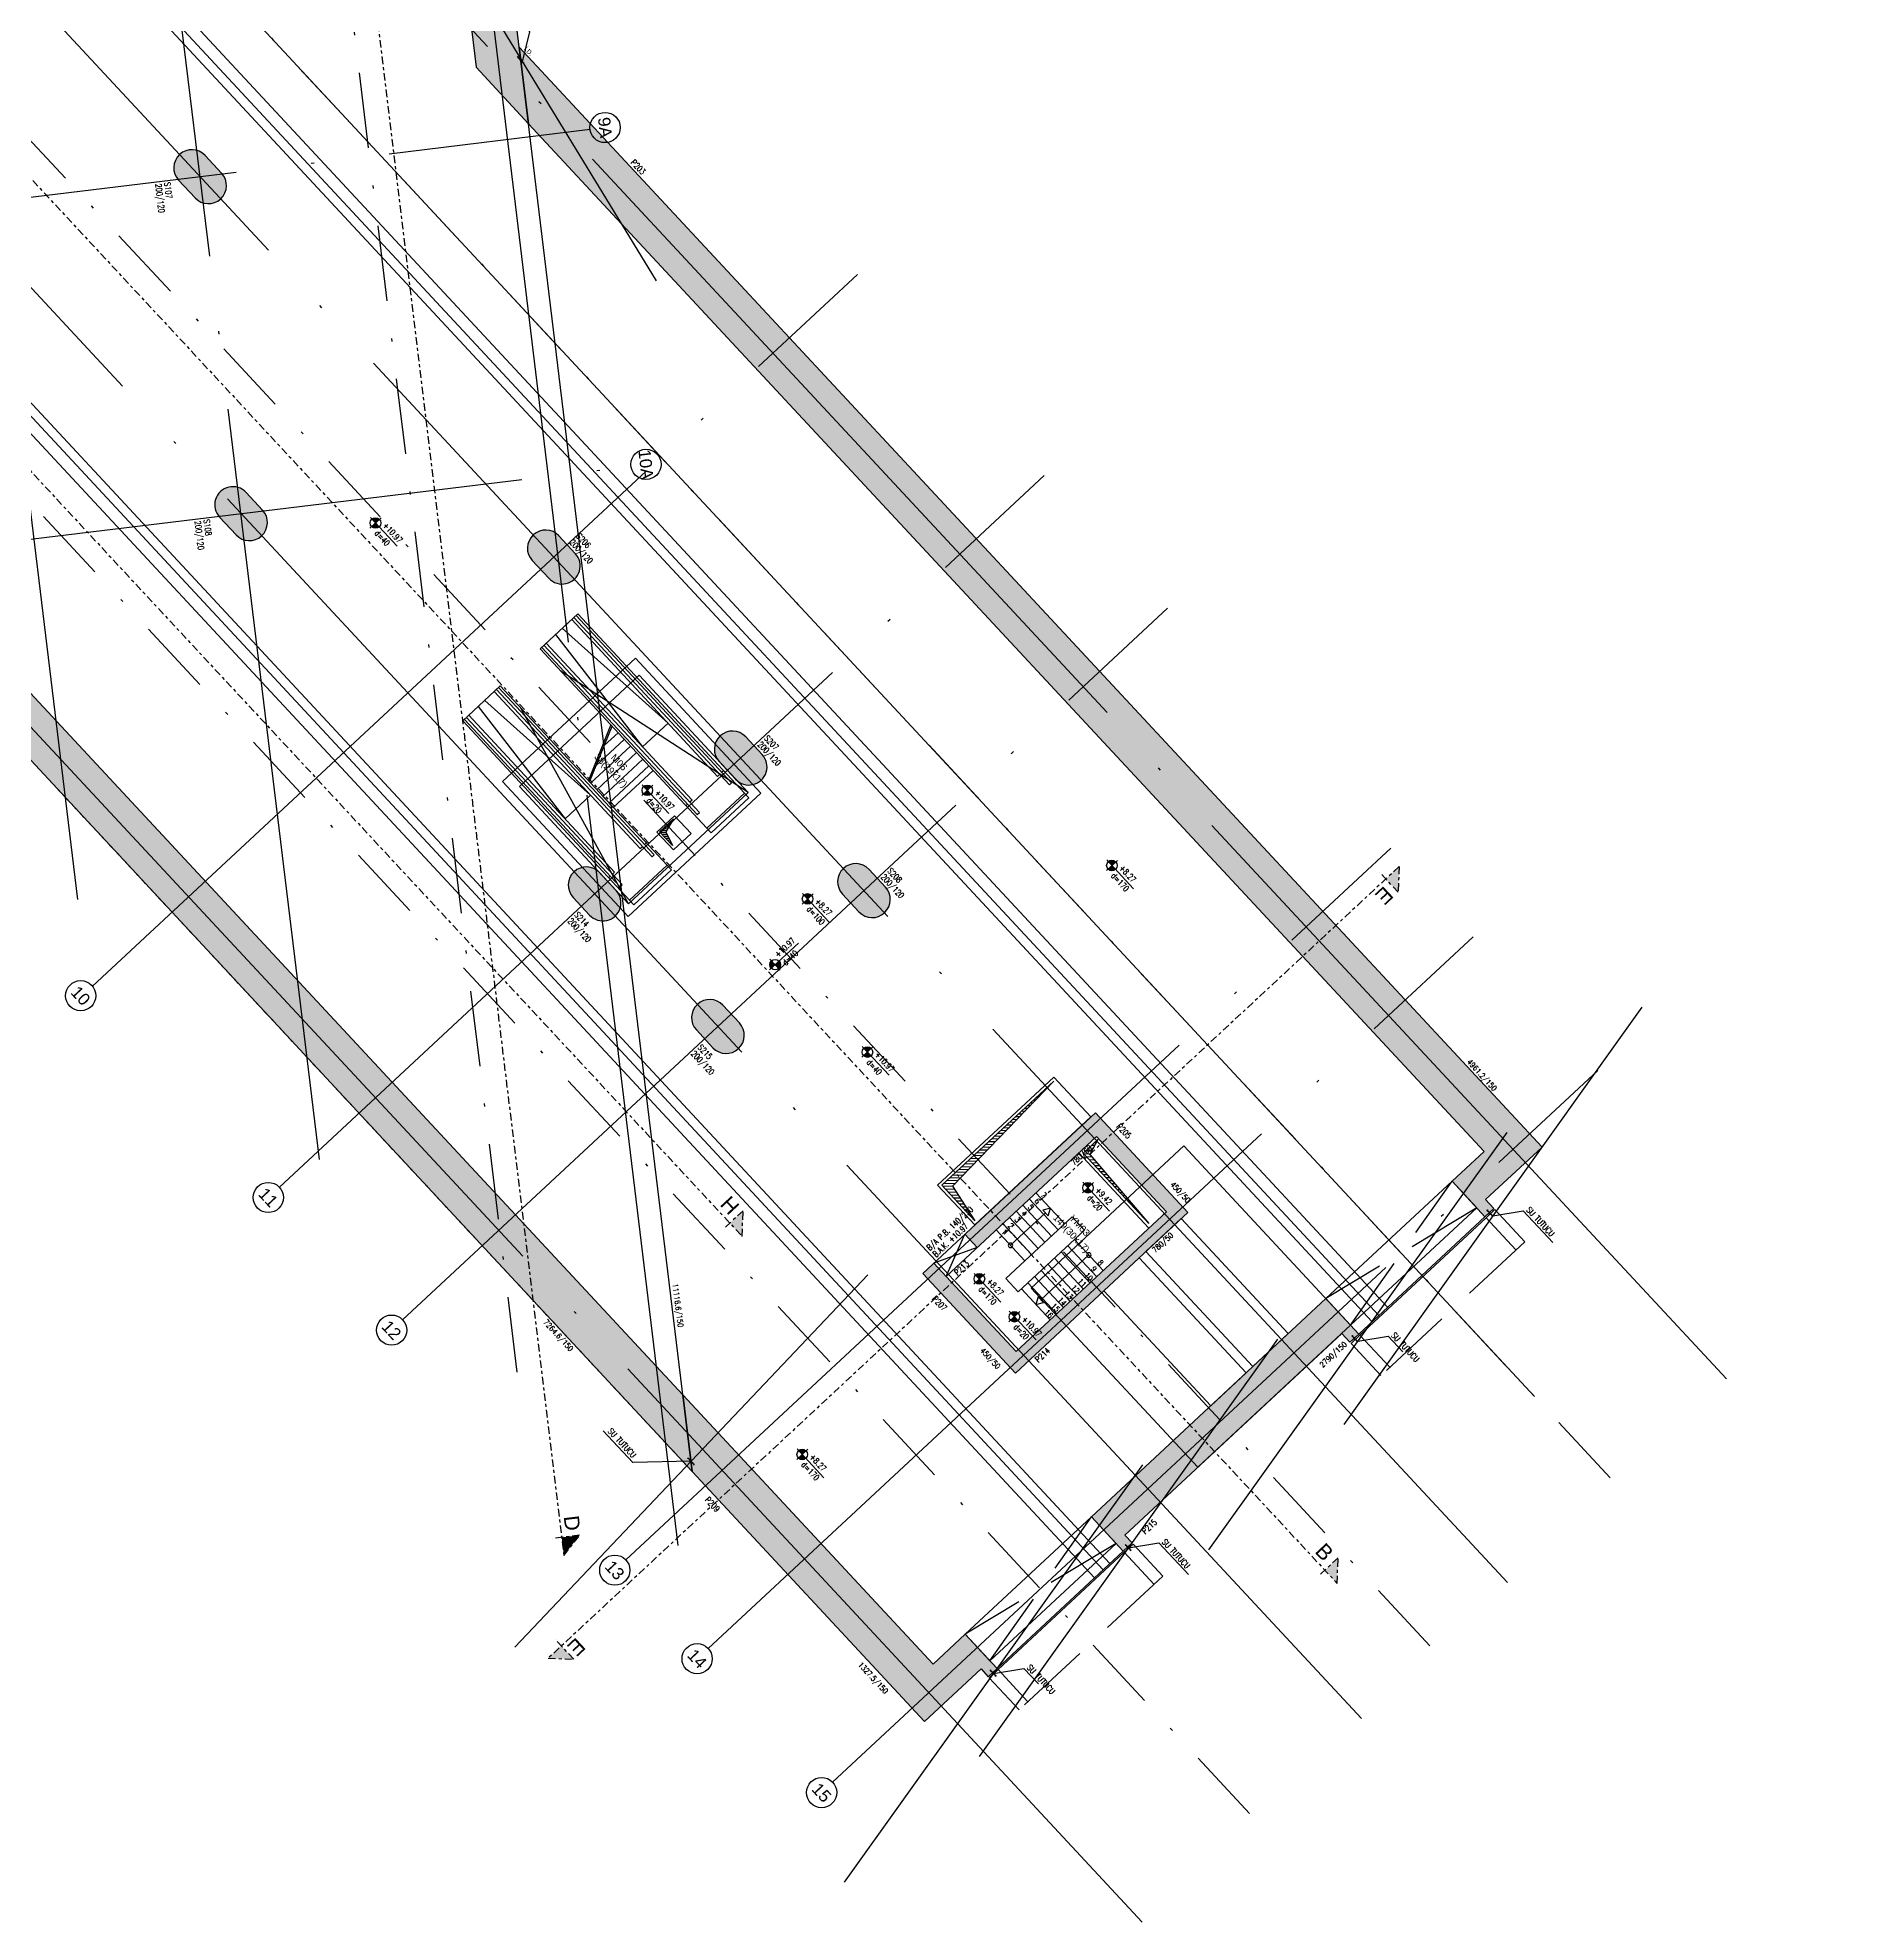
# Model space of a CAD drawing. Header units: millimetres. Extents: x 400392 to 401301, y 4543945 to 4544121.
# Drawn here: x 400468.9 to 400529.2, y 4543974.6 to 4544037 of the extents above; entities that cross this region are included whole.
import ezdxf
from ezdxf.enums import TextEntityAlignment as Align

# ---------------------------------------------------------------- set-up
doc = ezdxf.new("R2010")
doc.units = ezdxf.units.MM
for name, pattern in [('ACAD_ISO05W100', [33, 24, -3, 0, -3, 0, -3]), ('AKS', [3, 2.5, -0.25, 0, -0.25]), ('CENTER', [2, 1.25, -0.25, 0.25, -0.25]), ('CIZGI', [0.4, 0.25, -0.15]), ('CONTINU', [0]), ('DASHDOT2', [0.5, 0.25, -0.125, 0, -0.125]), ('HIDDEN', [0.375, 0.25, -0.125]), ('UUC-ST-KAL-I05-101-U-000$0$ACAD_ISO05W100', [33, 24, -3, 0, -3, 0, -3])]:
    doc.linetypes.add(name, pattern=pattern)
doc.layers.add('A-DETL', color=90, linetype='Continuous', lineweight=15)
for name, color, linetype in [('aks prota', 2, 'AKS'), ('bosluk prota', 2, 'Continuous'), ('bosluk tarama prota', 8, 'Continuous'), ('boşluk prota', 2, 'Continuous'), ('boşluk taraması prota', 252, 'Continuous'), ('caks prota', 4, 'Continuous'), ('iderzi_PROTA', 3, 'Continuous'), ('kesit tarama prota', 252, 'Continuous'), ('kiriş prota', 6, 'Continuous'), ('kolon prota', 1, 'Continuous'), ('kolon tarama prota', 252, 'Continuous'), ('lkolon prota', 4, 'Continuous'), ('lperde prota', 4, 'Continuous'), ('merdiven prota', 2, 'Continuous'), ('metraj prota', 2, 'Continuous'), ('not yazısı prota', 6, 'Continuous'), ('not çizgisi prota', 4, 'Continuous'), ('perde prota', 1, 'Continuous'), ('PRT-AL-TUNEL_EKSENI', 14, 'DASHDOT2'), ('PRT-MI-ad_dim', 8, 'Continuous'), ('prt-s-taxis', 7, 'Continuous'), ('skesit prota', 7, 'Continuous'), ('st-s_level (kot)', 6, 'Continuous'), ('st-s_levelmark (kot işareti)', 4, 'Continuous'), ('st_s_not çizgisi', 4, 'CIZGI'), ('st_s_su tutucu', 2, 'Continuous'), ('st_s_ölçü', 4, 'Continuous'), ('taks prota', 7, 'Continuous'), ('temel prota', 6, 'Continuous'), ('tkesit prota', 7, 'Continuous'), ('tkolon prota', 6, 'Continuous'), ('tnot prota', 4, 'Continuous'), ('tperde prota', 6, 'Continuous'), ('UUC-ST-KAL-I05-101-U-000$0$st_s_su tutucu', 2, 'Continuous')]:
    doc.layers.add(name, color=color, linetype=linetype)
doc.styles.add('Arial', font='Arial.ttf')
doc.styles.add('OLCU', font='romanstw.shx')
doc.styles.add('PRT-MI-a_Arial', font='Arial.ttf', dxfattribs={"height": 30})
doc.styles.add('TAKS', font='Arial Unicode.ttf')
doc.styles.add('text25_PROTA', font='Arial.ttf', dxfattribs={"height": 25})
doc.styles.add('tkolon', font='romanstw.shx')
doc.styles.add('TNOT', font='romanstw.shx', dxfattribs={"width": 0.8, "height": 250})
doc.styles.add('TSIMPLEX', font='romanstw.shx')
doc.dimstyles.new('1-50', dxfattribs={"dimtxt": 10, "dimasz": 4, "dimexe": 4, "dimexo": 8, "dimgap": 4, "dimtad": 1, "dimdec": 1, "dimrnd": 0.05, "dimzin": 9, "dimdsep": 46, "dimtxsty": 'OLCU', "dimblk1": 'OBLIQUE', "dimblk2": 'OBLIQUE', "dimsah": 1, "dimcen": 2, "dimdle": 4, "dimclrd": 4, "dimclre": 4, "dimclrt": 3, "dimadec": 1, "dimazin": 0, "dimtfac": 1, "dimtdec": 1, "dimtix": 1, "dimtmove": 2, "dimatfit": 3, "dimldrblk": 'OBLIQUE', "dimfxl": 1, "dimtvp": 1, "dimtolj": 1, "dimtzin": 1, "dimarcsym": 0})

# ---------------------------------------------------------------- blocks, each defined once
blk = doc.blocks.new('A$C5FA63770')
at = {"color": 253}
blk.add_lwpolyline([(-574.4, 268.9), (-574.4, 98.9)], dxfattribs=at)
at = {"layer": 'st_s_ölçü', "color": 252, "ltscale": 0.1}
blk.add_line((236, 98.9), (236, 268.9), dxfattribs=at)
for points in [[(-574.4, 98.9), (257, 98.9), (257, 268.9), (-574.4, 268.9)], [(-574.4, 261.4), (181.3, 261.4), (181.3, 251.7), (-574.4, 251.7)], [(-574.4, 241.4), (134.3, 241.4), (134.3, 251.7)], [(134.3, 268.9), (134.3, 261.4)], [(-574.4, 168.9), (-105.9, 126.4), (-105.9, 241.4), (-574.4, 198.9)], [(-574.4, 126.4), (134.3, 126.4), (134.3, 116.2)], [(-574.4, 106.4), (181.3, 106.4), (181.3, 116.2), (-574.4, 116.2)], [(134.3, 98.9), (134.3, 106.4)]]:
    blk.add_lwpolyline(points, dxfattribs=at)
blk = doc.blocks.new('_Oblique')
at = {"layer": 'st_s_ölçü', "lineweight": -2}
blk.add_line((-0.5, -0.5), (0.5, 0.5), dxfattribs=at)
blk = doc.blocks.new('Stair_Anotation')
at = {"color": 0, "style": 'PRT-MI-a_Arial'}
blk.add_attdef('M.ADI', text='', height=0.2, dxfattribs=at).set_placement((0, 0), align=Align.BOTTOM_CENTER)
blk.add_attdef('BAS.SAYI-(EN-RIHT)', text='', height=0.2, dxfattribs=at).set_placement((0, -0.08), align=Align.TOP_CENTER)
blk = doc.blocks.new('PLAN_KOT')
at = {"layer": 'st-s_levelmark (kot işareti)'}
h = blk.add_hatch(color=256, dxfattribs=at)
h.paths.add_polyline_path([(0, 17.5, 0.414214), (-17.5, 0), (0, 0)])
h.paths.add_polyline_path([(17.5, 0), (0, 0), (0, -17.5, 0.414214)])
for p, q in [((105, 0), (-25, 0)), ((0, 25), (0, -25))]:
    blk.add_line(p, q, dxfattribs=at)
blk.add_circle((0, 0), 17.5, dxfattribs=at)
at = {"layer": 'st-s_level (kot)', "color": 6, "style": 'OLCU', "width": 0.8}
for tag, p in [('KOT', (22.7, 9.8)), ('DÖŞEME_KALINLIĞI', (22.7, -27.6))]:
    blk.add_attdef(tag, p, '', height=20, dxfattribs=at)
blk = doc.blocks.new('*U85')
at = {"layer": 'metraj prota', "color": 4}
blk.add_lwpolyline([(-180, 0), (-157.5, 13), (-157.5, -13)], close=True, dxfattribs=at)
blk.add_lwpolyline([(0, 0), (-157.5, 0)], dxfattribs=at)
blk.add_circle((0, 0), 7.5, dxfattribs=at)
blk = doc.blocks.new('*U86')
at = {"layer": 'metraj prota', "color": 4}
blk.add_lwpolyline([(-240, 0), (-217.5, 13), (-217.5, -13)], close=True, dxfattribs=at)
blk.add_lwpolyline([(0, 0), (-217.5, 0)], dxfattribs=at)
blk.add_circle((0, 0), 7.5, dxfattribs=at)
blk = doc.blocks.new('D')
at = {"layer": 'st_s_su tutucu', "linetype": 'CONTINU', "ltscale": 0.2}
for p, q in [((-39988, 52508), (-39993, 52508)), ((-39993, 52508), (-39993, 52507)), ((-39993, 52507), (-39991, 52506)), ((-39991, 52499), (-39992, 52499)), ((-39992, 52499), (-39992, 52498)), ((-39992, 52498), (-39991, 52498)), ((-39991, 52506), (-39991, 52499)), ((-39991, 52498), (-39991, 52489)), ((-39990, 52506), (-39988, 52507)), ((-39990, 52499), (-39990, 52506)), ((-39989, 52499), (-39990, 52499)), ((-39990, 52489), (-39990, 52498)), ((-39990, 52498), (-39989, 52498)), ((-39989, 52498), (-39989, 52499)), ((-39988, 52507), (-39988, 52508)), ((-39993, 52449), (-39991, 52450)), ((-39993, 52448), (-39993, 52449)), ((-39988, 52448), (-39993, 52448)), ((-39991, 52489), (-39992, 52489)), ((-39992, 52489), (-39992, 52488)), ((-39992, 52488), (-39991, 52488)), ((-39991, 52479), (-39992, 52479)), ((-39992, 52479), (-39992, 52478)), ((-39992, 52478), (-39991, 52478)), ((-39992, 52468), (-39992, 52469)), ((-39992, 52469), (-39991, 52469)), ((-39991, 52468), (-39992, 52468)), ((-39992, 52458), (-39992, 52459)), ((-39992, 52459), (-39991, 52459)), ((-39991, 52458), (-39992, 52458)), ((-39991, 52488), (-39991, 52479)), ((-39991, 52469), (-39991, 52478)), ((-39991, 52459), (-39991, 52468)), ((-39991, 52450), (-39991, 52458)), ((-39989, 52489), (-39990, 52489)), ((-39990, 52479), (-39990, 52488)), ((-39990, 52488), (-39989, 52488)), ((-39989, 52479), (-39990, 52479)), ((-39990, 52478), (-39989, 52478)), ((-39990, 52478), (-39990, 52469)), ((-39990, 52469), (-39989, 52469)), ((-39989, 52468), (-39990, 52468)), ((-39990, 52468), (-39990, 52459)), ((-39990, 52459), (-39989, 52459)), ((-39989, 52458), (-39990, 52458)), ((-39990, 52458), (-39990, 52450)), ((-39990, 52450), (-39988, 52449)), ((-39989, 52488), (-39989, 52489)), ((-39989, 52478), (-39989, 52479)), ((-39989, 52469), (-39989, 52468)), ((-39989, 52459), (-39989, 52458)), ((-39988, 52449), (-39988, 52448))]:
    blk.add_line(p, q, dxfattribs=at)

msp = doc.modelspace()

# ---------------------------------------------------------------- hatches: boundary and pattern name
at = {"layer": 'bosluk tarama prota'}
h = msp.add_hatch(dxfattribs=at)
h.set_pattern_fill('ANSI31', color=256, scale=0.5, angle=158.0416848)
h.set_pattern_definition([(358.04168, (400512.78087, 4543990.37588), (0.00213577, 0.0624635), [])])
h.paths.add_polyline_path([(400489.45314, 4544010.69918), (400489.91615, 4544011.13157), (400489.66061, 4544010.69399), (400489.88304, 4544010.23883)])
at = {"layer": 'boşluk taraması prota', "ltscale": 2}
h = msp.add_hatch(dxfattribs=at)
h.set_pattern_fill('ANSI31', color=256, scale=0.03, angle=-47.076006, style=0)
h.set_pattern_definition([(357.923994, (399719.3947, 4544233.1138), (0.003450452, 0.095187483), [])])
h.paths.add_polyline_path([(400502.49556, 4544002.44217), (400499.15269, 4543998.96978), (400499.8873, 4543997.83137), (400498.79766, 4543999.00298)])
h = msp.add_hatch(dxfattribs=at)
h.set_pattern_fill('ANSI31', color=256, scale=0.03, angle=-47.076006, style=0)
h.set_pattern_definition([(357.923994, (399724.06989, 4544234.18065), (0.003450452, 0.095187483), [])])
h.paths.add_polyline_path([(400503.95974, 4544000.52266), (400503.69396, 4544000.01762), (400505.64009, 4543997.73956), (400503.47285, 4544000.06983)])
at = {"layer": 'kesit tarama prota'}
h = msp.add_hatch(color=256, dxfattribs=at)
h.dxf.hatch_style = 1
h.paths.add_polyline_path([(400513.89436, 4544008.69619), (400513.9251, 4544009.54416), (400513.48574, 4544009.13555)])
h = msp.add_hatch(color=256, dxfattribs=at)
h.dxf.hatch_style = 1
h.paths.add_polyline_path([(400492.21868, 4543998.16135), (400492.18794, 4543997.31338), (400491.77932, 4543997.75274)])
h = msp.add_hatch(color=256, dxfattribs=at)
h.dxf.hatch_style = 1
h.paths.add_polyline_path([(400486.80957, 4543987.42599), (400486.28628, 4543986.75803), (400486.21394, 4543987.35365)])
h = msp.add_hatch(color=256, dxfattribs=at)
h.dxf.hatch_style = 1
h.paths.add_polyline_path([(400511.9066, 4543986.68003), (400511.87586, 4543985.83206), (400511.46724, 4543986.27141)])
h = msp.add_hatch(color=256, dxfattribs=at)
h.dxf.hatch_style = 1
h.paths.add_polyline_path([(400486.61453, 4543983.32491), (400485.76656, 4543983.35565), (400486.20591, 4543983.76427)])
at = {"layer": 'kolon tarama prota'}
h = msp.add_hatch(color=256, dxfattribs=at)
h.dxf.hatch_style = 1
h.paths.add_polyline_path([(400485.11839, 4544034.12161), (400477.13156, 4544099.89028), (400434.74297, 4544094.74268), (400434.9238, 4544093.25362), (400475.82333, 4544098.22039), (400483.38044, 4544035.9903)])
h = msp.add_hatch(color=256, dxfattribs=at)
h.dxf.hatch_style = 1
h.paths.add_polyline_path([(400490.22528, 4543992.06815), (400440.75164, 4544045.26344), (400441.05928, 4544042.7301), (400490.53293, 4543989.53481)])
h = msp.add_hatch(color=256, dxfattribs=at)
h.dxf.hatch_style = 1
h.paths.add_polyline_path([(400515.67798, 4543999.13404), (400516.76763, 4543997.96243), (400517.06053, 4543998.23484), (400516.78812, 4543998.52774), (400518.65538, 4544000.26436), (400484.81034, 4544036.65825), (400485.11839, 4544034.12161), (400516.73976, 4544000.12153)])
h = msp.add_hatch(color=256, dxfattribs=at)
h.dxf.hatch_style = 1
edge = h.paths.add_edge_path()
edge.add_arc((400473.97886, 4544032.66353), 0.6, 42.923994, 222.923994)
edge.add_line((400473.53951, 4544032.25491), (400474.08433, 4544031.66911))
edge.add_arc((400474.52368, 4544032.07772), 0.6, 222.923994, 402.923994)
edge.add_line((400474.96304, 4544032.48634), (400474.41822, 4544033.07214))
h = msp.add_hatch(color=256, dxfattribs=at)
h.dxf.hatch_style = 1
edge = h.paths.add_edge_path()
edge.add_arc((400475.33368, 4544021.51555), 0.6, 42.923994, 222.923994)
edge.add_line((400474.89433, 4544021.10694), (400475.43915, 4544020.52113))
edge.add_arc((400475.8785, 4544020.92975), 0.6, 222.923994, 402.923994)
edge.add_line((400476.31786, 4544021.33836), (400475.77304, 4544021.92417))
h = msp.add_hatch(color=256, dxfattribs=at)
h.dxf.hatch_style = 1
edge = h.paths.add_edge_path()
edge.add_arc((400485.68265, 4544020.07933), 0.6, 42.923994, 222.923994)
edge.add_line((400485.24329, 4544019.67071), (400485.78811, 4544019.0849))
edge.add_arc((400486.22747, 4544019.49352), 0.6, 222.923994, 402.923994)
edge.add_line((400486.66682, 4544019.90214), (400486.122, 4544020.48794))
h = msp.add_hatch(color=256, dxfattribs=at)
h.dxf.hatch_style = 1
edge = h.paths.add_edge_path()
edge.add_arc((400491.86637, 4544013.43043), 0.6, 42.923994, 222.923994)
edge.add_line((400491.42702, 4544013.02181), (400491.97184, 4544012.43601))
edge.add_arc((400492.4112, 4544012.84462), 0.6, 222.923994, 402.923994)
edge.add_line((400492.85055, 4544013.25324), (400492.30573, 4544013.83905))
h = msp.add_hatch(color=256, dxfattribs=at)
h.dxf.hatch_style = 1
edge = h.paths.add_edge_path()
edge.add_arc((400487.03347, 4544008.93565), 0.6, 42.923994, 222.923994)
edge.add_line((400486.59412, 4544008.52703), (400487.13894, 4544007.94122))
edge.add_arc((400487.57829, 4544008.34984), 0.6, 222.923994, 402.923994)
edge.add_line((400488.01765, 4544008.75846), (400487.47283, 4544009.34426))
h = msp.add_hatch(color=256, dxfattribs=at)
h.dxf.hatch_style = 1
edge = h.paths.add_edge_path()
edge.add_arc((400495.94573, 4544009.0442), 0.6, 42.923994, 222.923994)
edge.add_line((400495.50638, 4544008.63558), (400496.0512, 4544008.04978))
edge.add_arc((400496.49056, 4544008.45839), 0.6, 222.923994, 402.923994)
edge.add_line((400496.92991, 4544008.86701), (400496.38509, 4544009.45282))
h = msp.add_hatch(color=256, dxfattribs=at)
h.dxf.hatch_style = 1
edge = h.paths.add_edge_path()
edge.add_arc((400491.11283, 4544004.54942), 0.6, 42.923994, 222.923994)
edge.add_line((400490.67348, 4544004.1408), (400491.2183, 4544003.555))
edge.add_arc((400491.65765, 4544003.96361), 0.6, 222.923994, 402.923994)
edge.add_line((400492.09701, 4544004.37223), (400491.55219, 4544004.95804))
h = msp.add_hatch(color=256, dxfattribs=at)
h.dxf.hatch_style = 1
h.paths.add_polyline_path([(400506.93947, 4543998.10449), (400503.87484, 4544001.39965), (400499.55467, 4543997.38172), (400499.96329, 4543996.94237), (400503.91733, 4544000.61978), (400506.23282, 4543998.1301), (400501.25347, 4543993.49911), (400498.52936, 4543996.42815), (400498.16323, 4543996.08763), (400501.22786, 4543992.79247)])
h = msp.add_hatch(color=256, dxfattribs=at)
h.dxf.hatch_style = 1
h.paths.add_polyline_path([(400506.93947, 4543998.10449), (400503.87484, 4544001.39965), (400499.55467, 4543997.38172), (400499.96329, 4543996.94237), (400503.91733, 4544000.61978), (400506.23282, 4543998.1301), (400501.25347, 4543993.49911), (400498.52936, 4543996.42815), (400498.16323, 4543996.08763), (400501.22786, 4543992.79247)])
h = msp.add_hatch(color=256, dxfattribs=at)
h.dxf.hatch_style = 1
h.paths.add_polyline_path([(400512.02844, 4543994.10106), (400512.30086, 4543993.80816), (400512.59376, 4543994.08057), (400511.50411, 4543995.25218), (400503.74218, 4543988.03329), (400504.79777, 4543986.89829), (400505.09068, 4543987.1707), (400504.85232, 4543987.42699)])
h = msp.add_hatch(color=256, dxfattribs=at)
h.dxf.hatch_style = 1
h.paths.add_polyline_path([(400490.53293, 4543989.53481), (400498.22539, 4543981.26369), (400500.09264, 4543983.00031), (400500.331, 4543982.74402), (400500.62391, 4543983.01643), (400499.56831, 4543984.15143), (400498.50654, 4543983.16394), (400490.22528, 4543992.06815)])

# ---------------------------------------------------------------- linework, layer by layer
at = {"layer": 'A-DETL', "color": 1, "lineweight": 5}
msp.add_lwpolyline([(400410.49797, 4544108.04135), (400518.40627, 4543992.01566)], dxfattribs=at)
at = {"layer": 'aks prota', "ltscale": 10}
for p, q in [((400524.75998, 4543992.59926), (400411.76442, 4544114.0949)), ((400517.51063, 4543985.85709), (400404.51506, 4544107.35273)), ((400512.67773, 4543981.36231), (400399.68216, 4544102.85794)), ((400490.07415, 4543987.09137), (400475.9776, 4544103.17131)), ((400478.19815, 4543999.86073), (400465.80236, 4544101.93564)), ((400470.20358, 4544008.45669), (400458.95268, 4544101.10383)), ((400505.42838, 4543974.62013), (400392.43281, 4544096.11577)), ((400450.6305, 4544029.50216), (400487.15542, 4544033.93768)), ((400470.68895, 4544005.58836), (400496.00253, 4544029.13095)), ((400460.08387, 4544019.33766), (400488.50922, 4544022.78958)), ((400476.87267, 4543998.93946), (400502.18625, 4544022.48206)), ((400480.95203, 4543994.55323), (400506.26561, 4544018.09583)), ((400488.33778, 4543986.6119), (400513.65514, 4544010.15801)), ((400491.06374, 4543983.68087), (400516.3811, 4544007.22698)), ((400495.1821, 4543979.25271), (400520.49946, 4544002.79881))]:
    msp.add_line(p, q, dxfattribs=at)
at = {"layer": 'bosluk prota'}
msp.add_lwpolyline([(400489.45314, 4544010.69918), (400489.91615, 4544011.13157), (400489.66061, 4544010.69399), (400489.88304, 4544010.23883)], close=True, dxfattribs=at)
at = {"layer": 'boşluk prota', "ltscale": 0.05}
for points in [[(400502.49556, 4544002.44217), (400499.15269, 4543998.96978), (400499.8873, 4543997.83137), (400498.79766, 4543999.00298)], [(400503.95974, 4544000.52266), (400503.69396, 4544000.01762), (400505.64009, 4543997.73956), (400503.47285, 4544000.06983)]]:
    msp.add_lwpolyline(points, close=True, dxfattribs=at)
at = {"layer": 'caks prota', "ltscale": 0.05}
for centre in [(400487.65192, 4544033.99671), (400489.00523, 4544022.8527), (400470.29981, 4544005.2739), (400476.50654, 4543998.59895), (400480.58727, 4543994.21126), (400487.97301, 4543986.26992), (400490.69762, 4543983.34036), (400494.81649, 4543978.91164)]:
    msp.add_circle(centre, 0.5, dxfattribs=at)
at = {"layer": 'iderzi_PROTA', "linetype": 'ACAD_ISO05W100', "ltscale": 2}
msp.add_line((400490.53293, 4543989.53481), (400484.81074, 4544036.65495), dxfattribs=at)
at = {"layer": 'kiriş prota'}
for p, q in [((400410.37002, 4544105.90296), (400513.54569, 4543994.9659)), ((400400.70421, 4544096.91339), (400503.84584, 4543986.01295))]:
    msp.add_line(p, q, dxfattribs=at)
for points in [[(400489.10376, 4544012.87677), (400489.23997, 4544012.73032), (400487.9219, 4544011.50447), (400487.7857, 4544011.65092)], [(400502.50068, 4544002.5835), (400503.72653, 4544001.26544), (400499.88218, 4543997.69004), (400498.65633, 4543999.00811)], [(400503.11149, 4543997.96215), (400503.52011, 4543997.52279), (400501.32334, 4543995.47971), (400500.91472, 4543995.91906)]]:
    msp.add_lwpolyline(points, close=True, dxfattribs=at)
msp.add_lwpolyline([(400503.33152, 4544000.07496), (400505.64702, 4543997.58528)], dxfattribs=at)
at = {"layer": 'kolon prota', "color": 1}
for points in [[(400474.41822, 4544033.07214, 1), (400473.53951, 4544032.25491), (400474.08433, 4544031.66911, 1), (400474.96304, 4544032.48634)], [(400475.77304, 4544021.92417, 1), (400474.89433, 4544021.10694), (400475.43915, 4544020.52113, 1), (400476.31786, 4544021.33836)], [(400486.122, 4544020.48794, 1), (400485.24329, 4544019.67071), (400485.78811, 4544019.0849, 1), (400486.66682, 4544019.90214)], [(400492.30573, 4544013.83905, 1), (400491.42702, 4544013.02181), (400491.97184, 4544012.43601, 1), (400492.85055, 4544013.25324)], [(400487.47283, 4544009.34426, 1), (400486.59412, 4544008.52703), (400487.13894, 4544007.94122, 1), (400488.01765, 4544008.75846)], [(400496.38509, 4544009.45282, 1), (400495.50638, 4544008.63558), (400496.0512, 4544008.04978, 1), (400496.92991, 4544008.86701)], [(400491.55219, 4544004.95804, 1), (400490.67348, 4544004.1408), (400491.2183, 4544003.555, 1), (400492.09701, 4544004.37223)]]:
    msp.add_lwpolyline(points, format="xyb", close=True, dxfattribs=at)
at = {"layer": 'kolon tarama prota'}
msp.add_line((400516.80168, 4543997.92581), (400512.62781, 4543994.04396), dxfattribs=at)
for points in [[(400517.78917, 4543996.86404), (400516.80168, 4543997.92581), (400517.09458, 4543998.19822), (400518.08207, 4543997.13645)], [(400513.3224, 4543992.70977), (400512.33491, 4543993.77155), (400512.62781, 4543994.04396), (400513.6153, 4543992.98218)], [(400504.83183, 4543986.86168), (400500.65796, 4543982.97982)], [(400505.81932, 4543985.7999), (400504.83183, 4543986.86168), (400505.12473, 4543987.13409), (400506.11222, 4543986.07231)], [(400500.36505, 4543982.70741), (400500.65796, 4543982.97982), (400501.64545, 4543981.91805)], [(400500.36505, 4543982.70741), (400501.35254, 4543981.64563)]]:
    msp.add_lwpolyline(points, dxfattribs=at)
at = {"layer": 'kolon tarama prota', "linetype": 'HIDDEN', "ltscale": 10}
for points in [[(400518.08207, 4543997.13645), (400513.3224, 4543992.70977)], [(400506.11222, 4543986.07231), (400501.35254, 4543981.64563)]]:
    msp.add_lwpolyline(points, dxfattribs=at)
at = {"layer": 'merdiven prota', "linetype": 'HIDDEN', "ltscale": 10}
for p, q in [((400487.17277, 4544012.30995), (400488.49084, 4544013.5358)), ((400487.36042, 4544012.89416), (400488.28653, 4544013.75548)), ((400487.62275, 4544013.54783), (400488.08222, 4544013.97516)), ((400487.37708, 4544012.09028), (400488.69515, 4544013.31613)), ((400487.58139, 4544011.8706), (400488.89945, 4544013.09645)), ((400487.7857, 4544011.65092), (400489.10376, 4544012.87677))]:
    msp.add_line(p, q, dxfattribs=at)
for points in [[(400487.10088, 4544012.38726), (400487.84732, 4544014.22773)], [(400487.13845, 4544012.34686), (400487.88489, 4544014.18733)], [(400492.31068, 4544011.92484), (400492.40939, 4544011.81871), (400491.16482, 4544010.66113), (400491.06584, 4544010.7671)], [(400489.74774, 4544009.54129), (400489.84649, 4544009.43511), (400488.60168, 4544008.27732), (400488.5029, 4544008.38354)], [(400502.64285, 4543997.52629), (400501.68941, 4543998.55145)], [(400502.86253, 4543997.7306), (400501.90909, 4543998.75576)], [(400515.67798, 4543999.13404), (400516.49522, 4543998.25533), (400511.50411, 4543995.25218), (400512.32135, 4543994.37347), (400515.67798, 4543999.13404)], [(400501.98382, 4543996.91337), (400501.03038, 4543997.93853)], [(400502.20349, 4543997.11767), (400501.25006, 4543998.14283)], [(400502.42317, 4543997.32198), (400501.46973, 4543998.34714)], [(400499.55267, 4543997.38358), (400499.96128, 4543996.94423), (400498.52887, 4543996.42868), (400498.93748, 4543995.98932), (400499.55267, 4543997.38358)], [(400501.54446, 4543996.50475), (400500.59102, 4543997.52991)], [(400501.76414, 4543996.70906), (400500.8107, 4543997.73422)], [(400503.69736, 4543995.77574), (400502.74392, 4543996.8009)], [(400503.91703, 4543995.98005), (400502.96359, 4543997.00521)], [(400504.13671, 4543996.18436), (400503.18327, 4543997.20952)], [(400503.03832, 4543995.16282), (400502.08488, 4543996.18798)], [(400503.258, 4543995.36713), (400502.30456, 4543996.39229)], [(400503.47768, 4543995.57143), (400502.52424, 4543996.5966)], [(400502.37929, 4543994.54989), (400501.42585, 4543995.57505)], [(400502.59897, 4543994.7542), (400501.64553, 4543995.77936)], [(400502.81865, 4543994.95851), (400501.86521, 4543995.98367)], [(400503.74218, 4543988.03329), (400504.55942, 4543987.15458), (400499.56831, 4543984.15143), (400500.38555, 4543983.27272), (400503.74218, 4543988.03329)]]:
    msp.add_lwpolyline(points, dxfattribs=at)
at = {"layer": 'perde prota'}
for points in [[(400485.11839, 4544034.12161), (400477.13156, 4544099.89028), (400434.74297, 4544094.74268), (400434.9238, 4544093.25362), (400475.82333, 4544098.22039), (400483.38044, 4544035.9903)], [(400490.22528, 4543992.06815), (400440.75164, 4544045.26344), (400441.05928, 4544042.7301), (400490.53293, 4543989.53481)], [(400515.67798, 4543999.13404), (400516.76763, 4543997.96243), (400517.06053, 4543998.23484), (400516.78812, 4543998.52774), (400518.65538, 4544000.26436), (400484.81034, 4544036.65825), (400485.11839, 4544034.12161), (400516.73976, 4544000.12153)], [(400503.87484, 4544001.39965), (400506.93947, 4543998.10449), (400501.22786, 4543992.79247), (400498.16323, 4543996.08763)], [(400503.91733, 4544000.61978), (400506.23282, 4543998.1301), (400501.25347, 4543993.49911), (400498.93798, 4543995.98879)], [(400490.53293, 4543989.53481), (400498.22539, 4543981.26369), (400500.09264, 4543983.00031), (400500.331, 4543982.74402), (400500.62391, 4543983.01643), (400499.56831, 4543984.15143), (400498.50654, 4543983.16394), (400490.22528, 4543992.06815)]]:
    msp.add_lwpolyline(points, close=True, dxfattribs=at)
at = {"layer": 'perde prota', "linetype": 'HIDDEN'}
msp.add_lwpolyline([(400469.21407, 4544012.45737), (400490.53293, 4543989.53481)], dxfattribs=at)
at = {"layer": 'perde prota'}
for points in [[(400503.74218, 4543988.03329), (400504.79777, 4543986.89829), (400505.09068, 4543987.1707), (400504.85232, 4543987.42699), (400512.02844, 4543994.10106), (400512.30086, 4543993.80816), (400512.59376, 4543994.08057), (400511.50411, 4543995.25218)], [(400511.50411, 4543995.25218), (400503.74218, 4543988.03329)]]:
    msp.add_lwpolyline(points, dxfattribs=at)
at = {"layer": 'PRT-AL-TUNEL_EKSENI', "ltscale": 10}
for p, q in [((400408.06651, 4544110.65571), (400521.06208, 4543989.16007)), ((400402.09861, 4544105.10534), (400515.09418, 4543983.6097)), ((400484.74443, 4543992.82201), (400471.41115, 4544102.61677)), ((400396.13071, 4544099.55496), (400509.12628, 4543978.05932))]:
    msp.add_line(p, q, dxfattribs=at)
at = {"layer": 'skesit prota', "linetype": 'CENTER', "ltscale": 0.2}
for p, q in [((400513.89436, 4544008.69619), (400513.28143, 4544009.35522)), ((400513.9251, 4544009.54416), (400513.89436, 4544008.69619)), ((400492.21868, 4543998.16135), (400491.55965, 4543997.54843)), ((400492.18794, 4543997.31338), (400492.21868, 4543998.16135)), ((400486.80957, 4543987.42599), (400485.91613, 4543987.31749)), ((400486.28628, 4543986.75803), (400486.80957, 4543987.42599)), ((400511.9066, 4543986.68003), (400511.24757, 4543986.06711)), ((400511.87586, 4543985.83206), (400511.9066, 4543986.68003)), ((400486.61453, 4543983.32491), (400486.0016, 4543983.98395)), ((400485.76656, 4543983.35565), (400486.61453, 4543983.32491))]:
    msp.add_line(p, q, dxfattribs=at)
for points in [[(400398.29358, 4544107.95855), (400511.87586, 4543985.83206)], [(400471.97693, 4544104.59036), (400486.28628, 4543986.75803)], [(400438.4103, 4544055.13643), (400492.18794, 4543997.31338)], [(400513.9251, 4544009.54416), (400485.76656, 4543983.35565)]]:
    msp.add_lwpolyline(points, dxfattribs=at)
at = {"layer": 'temel prota', "color": 5}
for p, q in [((400409.85743, 4544105.42624), (400513.03311, 4543994.48919)), ((400410.07711, 4544105.63055), (400513.25279, 4543994.69349)), ((400400.99712, 4544097.1858), (400504.13874, 4543986.28536)), ((400401.21679, 4544097.39011), (400504.35842, 4543986.48967))]:
    msp.add_line(p, q, dxfattribs=at)
at = {"layer": 'temel prota'}
msp.add_line((400516.76763, 4543997.96243), (400512.59376, 4543994.08057), dxfattribs=at)
at = {"layer": 'temel prota', "color": 5}
for points in [[(400488.65358, 4544016.44439), (400492.80785, 4544011.97762), (400488.41431, 4544007.89145), (400484.26004, 4544012.35822)], [(400488.77442, 4544015.87395), (400492.38387, 4544011.99299), (400488.42968, 4544008.31544), (400484.82023, 4544012.1964)], [(400488.89945, 4544013.09645), (400489.10376, 4544012.87677), (400487.7857, 4544011.65092), (400487.58139, 4544011.8706)], [(400506.80688, 4544000.30276), (400512.32135, 4543994.37347), (400507.2671, 4543989.67283), (400501.75264, 4543995.60212)], [(400506.71979, 4543997.90018), (400510.25928, 4543994.09443), (400509.08683, 4543993.00402), (400505.54734, 4543996.80976)], [(400505.32778, 4543996.60533), (400508.86715, 4543992.79971), (400507.69471, 4543991.70929), (400504.15534, 4543995.51491)]]:
    msp.add_lwpolyline(points, close=True, dxfattribs=at)
at = {"layer": 'temel prota', "color": 4}
for points in [[(400492.38387, 4544011.99299), (400486.18352, 4544016.01669)], [(400488.42968, 4544008.31544), (400484.86546, 4544014.79084)]]:
    msp.add_lwpolyline(points, dxfattribs=at)
at = {"layer": 'temel prota'}
msp.add_lwpolyline([(400489.36465, 4544010.68496), (400489.94934, 4544011.23098), (400490.49536, 4544010.6463), (400489.91068, 4544010.10027)], close=True, dxfattribs=at)
for points in [[(400511.50411, 4543995.25218), (400515.67798, 4543999.13404)], [(400516.49522, 4543998.25533), (400512.32135, 4543994.37347)], [(400499.56831, 4543984.15143), (400503.74218, 4543988.03329)], [(400504.55942, 4543987.15458), (400500.38555, 4543983.27272)], [(400504.79777, 4543986.89829), (400500.62391, 4543983.01643)]]:
    msp.add_lwpolyline(points, dxfattribs=at)
at = {"layer": 'UUC-ST-KAL-I05-101-U-000$0$st_s_su tutucu', "linetype": 'UUC-ST-KAL-I05-101-U-000$0$ACAD_ISO05W100', "ltscale": 0.05}
for points in [[(400516.92929, 4543998.05216, -0.57735027), (400516.92636, 4543998.05149), (400516.90252, 4543998.07713, -0.57735027), (400516.9034, 4543998.08), (400516.92648, 4543998.08529, 0.57735027), (400516.92737, 4543998.08816), (400516.89615, 4543998.12173), (400516.90043, 4543998.12571), (400516.89763, 4543998.12873), (400516.89335, 4543998.12474), (400516.87107, 4543998.1487), (400516.87535, 4543998.15268), (400516.87255, 4543998.1557), (400516.86826, 4543998.15171), (400516.85418, 4543998.16686), (400516.85779, 4543998.18206), (400516.85425, 4543998.18586), (400516.83141, 4543998.16462), (400516.83495, 4543998.16081), (400516.85037, 4543998.16332), (400516.86446, 4543998.14817), (400516.86017, 4543998.14419), (400516.86298, 4543998.14117), (400516.86726, 4543998.14515), (400516.88954, 4543998.1212), (400516.88525, 4543998.11722), (400516.88806, 4543998.1142), (400516.89234, 4543998.11819), (400516.91811, 4543998.09049, -0.57735027), (400516.91722, 4543998.08762), (400516.89512, 4543998.08254, 0.57735027), (400516.89423, 4543998.07967), (400516.9283, 4543998.04304, 0.57735027), (400516.93123, 4543998.04371), (400516.93789, 4543998.0654, -0.57735027), (400516.94081, 4543998.06607), (400516.96658, 4543998.03837), (400516.96229, 4543998.03438), (400516.9651, 4543998.03137), (400516.96938, 4543998.03535), (400516.99166, 4543998.0114), (400516.98737, 4543998.00741), (400516.99018, 4543998.0044), (400516.99446, 4543998.00838), (400517.00855, 4543997.99324), (400517.00493, 4543997.97804), (400517.00847, 4543997.97423), (400517.03132, 4543997.99548), (400517.02778, 4543997.99929), (400517.01236, 4543997.99678), (400516.99827, 4543998.01192), (400517.00256, 4543998.01591), (400516.99975, 4543998.01892), (400516.99547, 4543998.01494), (400516.97319, 4543998.03889), (400516.97747, 4543998.04288), (400516.97467, 4543998.04589), (400516.97039, 4543998.04191), (400516.93917, 4543998.07547, 0.57735027), (400516.93624, 4543998.0748)], [(400512.46252, 4543993.89789, -0.57735027), (400512.45959, 4543993.89722), (400512.43575, 4543993.92286, -0.57735027), (400512.43663, 4543993.92573), (400512.45971, 4543993.93103, 0.57735027), (400512.46059, 4543993.9339), (400512.42938, 4543993.96746), (400512.43366, 4543993.97144), (400512.43086, 4543993.97446), (400512.42657, 4543993.97048), (400512.4043, 4543993.99443), (400512.40858, 4543993.99841), (400512.40578, 4543994.00143), (400512.40149, 4543993.99744), (400512.38741, 4543994.01259), (400512.39102, 4543994.02779), (400512.38748, 4543994.0316), (400512.36463, 4543994.01035), (400512.36818, 4543994.00654), (400512.3836, 4543994.00905), (400512.39768, 4543993.9939), (400512.3934, 4543993.98992), (400512.3962, 4543993.9869), (400512.40049, 4543993.99089), (400512.42276, 4543993.96693), (400512.41848, 4543993.96295), (400512.42128, 4543993.95993), (400512.42557, 4543993.96392), (400512.45133, 4543993.93622, -0.57735027), (400512.45045, 4543993.93335), (400512.42834, 4543993.92827, 0.57735027), (400512.42746, 4543993.9254), (400512.46153, 4543993.88877, 0.57735027), (400512.46446, 4543993.88945), (400512.47112, 4543993.91113, -0.57735027), (400512.47404, 4543993.9118), (400512.49981, 4543993.8841), (400512.49552, 4543993.88011), (400512.49832, 4543993.8771), (400512.50261, 4543993.88108), (400512.52489, 4543993.85713), (400512.5206, 4543993.85314), (400512.52341, 4543993.85013), (400512.52769, 4543993.85411), (400512.54178, 4543993.83897), (400512.53816, 4543993.82377), (400512.5417, 4543993.81996), (400512.56455, 4543993.84121), (400512.56101, 4543993.84502), (400512.54558, 4543993.84251), (400512.5315, 4543993.85766), (400512.53578, 4543993.86164), (400512.53298, 4543993.86466), (400512.52869, 4543993.86067), (400512.50642, 4543993.88462), (400512.5107, 4543993.88861), (400512.5079, 4543993.89163), (400512.50361, 4543993.88764), (400512.4724, 4543993.9212, 0.57735027), (400512.46947, 4543993.92053)], [(400504.95944, 4543986.98803, -0.57735027), (400504.95651, 4543986.98735), (400504.93267, 4543987.01299, -0.57735027), (400504.93355, 4543987.01586), (400504.95663, 4543987.02116, 0.57735027), (400504.95751, 4543987.02403), (400504.9263, 4543987.05759), (400504.93058, 4543987.06158), (400504.92778, 4543987.06459), (400504.92349, 4543987.06061), (400504.90122, 4543987.08456), (400504.9055, 4543987.08854), (400504.9027, 4543987.09156), (400504.89841, 4543987.08758), (400504.88432, 4543987.10272), (400504.88794, 4543987.11792), (400504.8844, 4543987.12173), (400504.86155, 4543987.10048), (400504.8651, 4543987.09667), (400504.88052, 4543987.09918), (400504.8946, 4543987.08403), (400504.89032, 4543987.08005), (400504.89312, 4543987.07703), (400504.89741, 4543987.08102), (400504.91968, 4543987.05707), (400504.9154, 4543987.05308), (400504.9182, 4543987.05006), (400504.92249, 4543987.05405), (400504.94825, 4543987.02635, -0.57735027), (400504.94737, 4543987.02348), (400504.92526, 4543987.01841, 0.57735027), (400504.92438, 4543987.01554), (400504.95845, 4543986.97891, 0.57735027), (400504.96137, 4543986.97958), (400504.96804, 4543987.00126, -0.57735027), (400504.97096, 4543987.00193), (400504.99672, 4543986.97423), (400504.99244, 4543986.97024), (400504.99524, 4543986.96723), (400504.99953, 4543986.97121), (400505.02181, 4543986.94726), (400505.01752, 4543986.94328), (400505.02033, 4543986.94026), (400505.02461, 4543986.94425), (400505.0387, 4543986.9291), (400505.03508, 4543986.9139), (400505.03862, 4543986.91009), (400505.06147, 4543986.93134), (400505.05793, 4543986.93515), (400505.0425, 4543986.93264), (400505.02842, 4543986.94779), (400505.0327, 4543986.95177), (400505.0299, 4543986.95479), (400505.02561, 4543986.9508), (400505.00334, 4543986.97476), (400505.00762, 4543986.97874), (400505.00482, 4543986.98176), (400505.00053, 4543986.97777), (400504.96932, 4543987.01133, 0.57735027), (400504.96639, 4543987.01066)], [(400500.49266, 4543982.83376, -0.57735027), (400500.48974, 4543982.83309), (400500.46589, 4543982.85872, -0.57735027), (400500.46678, 4543982.86159), (400500.48986, 4543982.86689, 0.57735027), (400500.49074, 4543982.86976), (400500.45952, 4543982.90332), (400500.46381, 4543982.90731), (400500.461, 4543982.91032), (400500.45672, 4543982.90634), (400500.43444, 4543982.93029), (400500.43873, 4543982.93428), (400500.43592, 4543982.93729), (400500.43164, 4543982.93331), (400500.41755, 4543982.94845), (400500.42117, 4543982.96365), (400500.41763, 4543982.96746), (400500.39478, 4543982.94621), (400500.39832, 4543982.9424), (400500.41374, 4543982.94491), (400500.42783, 4543982.92977), (400500.42355, 4543982.92578), (400500.42635, 4543982.92276), (400500.43064, 4543982.92675), (400500.45291, 4543982.9028), (400500.44863, 4543982.89881), (400500.45143, 4543982.8958), (400500.45572, 4543982.89978), (400500.48148, 4543982.87208, -0.57735027), (400500.4806, 4543982.86921), (400500.45849, 4543982.86414, 0.57735027), (400500.45761, 4543982.86127), (400500.49168, 4543982.82464, 0.57735027), (400500.4946, 4543982.82531), (400500.50126, 4543982.84699, -0.57735027), (400500.50419, 4543982.84766), (400500.52995, 4543982.81996), (400500.52567, 4543982.81598), (400500.52847, 4543982.81296), (400500.53276, 4543982.81695), (400500.55503, 4543982.79299), (400500.55075, 4543982.78901), (400500.55355, 4543982.78599), (400500.55784, 4543982.78998), (400500.57192, 4543982.77483), (400500.56831, 4543982.75963), (400500.57185, 4543982.75582), (400500.5947, 4543982.77707), (400500.59115, 4543982.78088), (400500.57573, 4543982.77837), (400500.56165, 4543982.79352), (400500.56593, 4543982.7975), (400500.56313, 4543982.80052), (400500.55884, 4543982.79653), (400500.53656, 4543982.82049), (400500.54085, 4543982.82447), (400500.53804, 4543982.82749), (400500.53376, 4543982.8235), (400500.50254, 4543982.85707, 0.57735027), (400500.49962, 4543982.8564)]]:
    msp.add_lwpolyline(points, format="xyb", close=True, dxfattribs=at)

# ---------------------------------------------------------------- block references
at = {"xscale": 0.01, "yscale": 0.01, "zscale": 0.01, "rotation": 312.9239939588403}
for p in [(400488.69021, 4544011.86916), (400486.1273, 4544009.48556)]:
    msp.add_blockref('A$C5FA63770', p, dxfattribs=at)
at = {"layer": 'PRT-MI-ad_dim', "xscale": -0.01, "yscale": 0.01, "zscale": 0.01}
for name, p, rotation in [('*U85', (400501.06774, 4543997.01733), 42.92399312556737), ('*U86', (400503.65999, 4543996.69694), 222.9239931255674)]:
    msp.add_blockref(name, p, dxfattribs=dict(at, rotation=rotation))
at = {"layer": 'prt-s-taxis'}
ref = msp.add_blockref('Stair_Anotation', (400487.99172, 4544012.86473), dxfattribs=dict(at, xscale=-1.125, yscale=1.125, zscale=1.125, rotation=313.4729572132973))
ref.add_attrib('M.ADI', 'M06', dxfattribs={"layer": '0', "color": 0, "height": 0.225, "rotation": 313.4729572, "style": 'PRT-MI-a_Arial'}).set_placement((400487.98549, 4544012.8713), align=Align.BOTTOM_CENTER)
ref.add_attrib('BAS.SAYI-(EN-RIHT)', '38(29x17)', dxfattribs={"layer": '0', "color": 0, "height": 0.225, "rotation": 313.4729572, "style": 'PRT-MI-a_Arial'}).set_placement((400487.92514, 4544012.80414), align=Align.TOP_CENTER)
ref = msp.add_blockref('Stair_Anotation', (400503.23166, 4543997.54461), dxfattribs=dict(at, xscale=-1.125, yscale=1.125, zscale=1.125, rotation=312.9239939241973))
ref.add_attrib('M.ADI', 'YM03', dxfattribs={"layer": '0', "color": 0, "height": 0.225, "rotation": 312.9239939, "style": 'PRT-MI-a_Arial'}).set_placement((400503.22549, 4543997.55124), align=Align.BOTTOM_CENTER)
ref.add_attrib('BAS.SAYI-(EN-RIHT)', '149(30x17)', dxfattribs={"layer": '0', "color": 0, "height": 0.225, "rotation": 312.9239939, "style": 'PRT-MI-a_Arial'}).set_placement((400503.1645, 4543997.48466), align=Align.TOP_CENTER)
at = {"layer": 'st-s_level (kot)', "linetype": 'CONTINU', "ltscale": 0.1, "xscale": 0.01, "yscale": 0.01, "zscale": 0.01}
for p, rotation, values in [((400480.05448, 4544020.91342), 312.9239939588403, {'KOT': '+10.97', 'DÖŞEME_KALINLIĞI': 'd=40'}), ((400489.05086, 4544012.07056), 312.9239939588403, {'KOT': '+10.97', 'DÖŞEME_KALINLIĞI': 'd=20'}), ((400504.42274, 4544009.58293), 312.9239939588403, {'KOT': '+8.27', 'DÖŞEME_KALINLIĞI': 'd=170'}), ((400494.35366, 4544008.47703), 312.9239939588403, {'KOT': '+8.27', 'DÖŞEME_KALINLIĞI': 'd=100'}), ((400493.27842, 4544006.302), 42.92399395884031, {'KOT': '+10.97', 'DÖŞEME_KALINLIĞI': 'd=40'}), ((400496.33316, 4544003.41018), 312.9239939588403, {'KOT': '+10.97', 'DÖŞEME_KALINLIĞI': 'd=40'}), ((400503.63079, 4543998.92032), 312.9239939588403, {'KOT': '+9.42', 'DÖŞEME_KALINLIĞI': 'd=20'}), ((400500.03744, 4543995.90696), 312.9239939588403, {'KOT': '+8.27', 'DÖŞEME_KALINLIĞI': 'd=170'}), ((400501.19798, 4543994.65359), 312.9239939588403, {'KOT': '+10.97', 'DÖŞEME_KALINLIĞI': 'd=20'}), ((400494.17489, 4543990.09775), 312.9239939588403, {'KOT': '+8.27', 'DÖŞEME_KALINLIĞI': 'd=170'})]:
    msp.add_blockref('PLAN_KOT', p, dxfattribs=dict(at, rotation=rotation)).add_auto_attribs(values)
at = {"layer": 'st_s_ölçü', "xscale": 0.004999999999999998, "yscale": 0.004999999999999998, "zscale": 0.004999999999999998, "rotation": 222.9239939588403}
for p in [(400159.74657, 4544092.18997), (400165.38827, 4544045.83244)]:
    msp.add_blockref('D', p, dxfattribs=at)

# ---------------------------------------------------------------- texts
at = {"layer": 'iderzi_PROTA', "linetype": 'ACAD_ISO05W100', "style": 'text25_PROTA'}
msp.add_text('İ.D.', height=0.15, rotation=312.9239939, dxfattribs=at).set_placement((400484.9552, 4544036.5913))
at = {"layer": 'lkolon prota', "style": 'tkolon', "width": 0.8}
for rotation, p in [(276.9239939, (400472.76781, 4544032.12815)), (276.9239939, (400474.07164, 4544020.976)), (312.9239939, (400486.45981, 4544020.25777)), (312.9239939, (400492.6802, 4544013.57269)), (312.9239939, (400496.75956, 4544009.18646)), (312.9239939, (400486.40005, 4544007.73191)), (312.9239939, (400490.47941, 4544003.34568))]:
    msp.add_text('200/120', height=0.2, rotation=rotation, dxfattribs=at).set_placement(p)
at = {"layer": 'lperde prota', "style": 'tkolon', "width": 0.8}
for s, rotation, p in [('4961.2/150', 312.5635093, (400516.22425, 4544003.13557)), ('780/60', 42.5635093, (400503.1075, 4543999.71676)), ('450/50', 312.5635093, (400506.40784, 4543999.08013)), ('780/50', 42.5635093, (400505.79551, 4543996.82654)), ('11116.6/150', 277.3932852, (400489.96985, 4543995.7476)), ('7264.6/150', 312.5635093, (400485.66214, 4543994.52285)), ('450/50', 312.5635093, (400500.1184, 4543993.58303)), ('2790/150', 42.5635093, (400511.33672, 4543993.03176)), ('1327.5/150', 312.5635093, (400496.07968, 4543983.19207))]:
    msp.add_text(s, height=0.18, rotation=rotation, dxfattribs=at).set_placement(p, align=Align.MIDDLE_LEFT)
at = {"layer": 'not yazısı prota', "ltscale": 0.05, "style": 'TSIMPLEX', "width": 0.8}
for p in [(400518.11769, 4543998.17336), (400513.64758, 4543994.02268), (400487.72331, 4543990.85414), (400506.05746, 4543987.18731), (400501.59069, 4543983.03304)]:
    msp.add_text('SU TUTUCU', height=0.2, rotation=312.9239939, dxfattribs=at).set_placement(p)
at = {"layer": 'st_s_not çizgisi', "ltscale": 0.05, "style": 'tkolon', "width": 0.8}
for s, p in [('6', (400501.91108, 4543998.5341)), ('7', (400502.1194, 4543998.72785)), ('3', (400501.25204, 4543997.92118)), ('4', (400501.47172, 4543998.12548)), ('5', (400501.6914, 4543998.32979)), ('1', (400500.81269, 4543997.51256)), ('2', (400501.03237, 4543997.71687)), ('10', (400503.56377, 4543996.0809)), ('9', (400503.78344, 4543996.28521)), ('8', (400504.00312, 4543996.48952)), ('13', (400502.90473, 4543995.46798)), ('12', (400503.12441, 4543995.67229)), ('11', (400503.34409, 4543995.87659)), ('16', (400502.2457, 4543994.85505)), ('15', (400502.46538, 4543995.05936)), ('14', (400502.68506, 4543995.26367))]:
    msp.add_text(s, height=0.18, rotation=312.9239939, dxfattribs=at).set_placement(p, align=Align.MIDDLE_LEFT)
at = {"layer": 'taks prota', "style": 'TAKS'}
for s, rotation, p in [('9A', 276.4291614, (400487.65192, 4544033.99671)), ('10A', 276.4291614, (400489.00523, 4544022.8527)), ('10', 312.9239939, (400470.29981, 4544005.2739)), ('11', 312.9239939, (400476.50654, 4543998.59895)), ('12', 312.9239939, (400480.58522, 4543994.21345)), ('13', 312.9239939, (400487.97301, 4543986.26992)), ('14', 312.9239939, (400490.69762, 4543983.34036)), ('15', 312.9239939, (400494.81649, 4543978.91164))]:
    msp.add_text(s, height=0.4, rotation=rotation, dxfattribs=at).set_placement(p, align=Align.MIDDLE_CENTER)
at = {"layer": 'tkesit prota', "style": 'Arial'}
for s, rotation, p in [('E', 222.923994, (400513.43723, 4544008.92834)), ('H', 312.9239939, (400491.42615, 4543998.35274)), ('D', 276.9239939, (400486.28089, 4543988.04666)), ('B', 312.9239939, (400511.11407, 4543986.87141)), ('E', 222.923994, (400486.70556, 4543984.06687))]:
    msp.add_text(s, height=0.5, rotation=rotation, dxfattribs=at).set_placement(p)
at = {"layer": 'tkolon prota', "style": 'tkolon', "width": 0.8}
for s, rotation, p in [('S107', 276.9239939, (400473.0639, 4544032.17664)), ('S108', 276.9239939, (400474.36773, 4544021.02448)), ('S206', 312.9239939, (400486.67949, 4544020.46207)), ('S207', 312.9239939, (400492.89988, 4544013.777)), ('S208', 312.9239939, (400496.97924, 4544009.39077)), ('S214', 312.9239939, (400486.61973, 4544007.93622)), ('S215', 312.9239939, (400490.69909, 4544003.54999))]:
    msp.add_text(s, height=0.2, rotation=rotation, dxfattribs=at).set_placement(p)
at = {"layer": 'tnot prota', "style": 'TNOT', "width": 0.7}
for s, p in [('B/A P.B. 140/230', (400498.33349, 4543996.90223)), ('B.A.K. +10.97', (400498.5378, 4543996.68255))]:
    msp.add_text(s, height=0.2, rotation=42.923994, dxfattribs=at).set_placement(p, align=Align.MIDDLE_LEFT)
at = {"layer": 'tperde prota', "style": 'tkolon', "width": 0.8}
for s, rotation, p in [('P203', 313.3932852, (400488.55806, 4544032.89302)), ('P205', 313.3932852, (400504.63292, 4544000.99866)), ('P213', 43.3932852, (400499.24906, 4543996.07608)), ('P207', 313.3932852, (400498.53191, 4543995.29896)), ('P214', 43.3932852, (400501.92549, 4543993.19831)), ('P209', 313.3932852, (400491.01474, 4543988.6481)), ('P215', 43.3932852, (400505.46006, 4543987.5193))]:
    msp.add_text(s, height=0.2, rotation=rotation, dxfattribs=at).set_placement(p, align=Align.MIDDLE_LEFT)

# ---------------------------------------------------------------- leaders
at = {"layer": 'not çizgisi prota'}
for points in [[(400484.92412, 4544036.16638), (400485.16434, 4544037.15929), (400484.18476, 4544038.21256)], [(400517.02646, 4543997.99492), (400518.03416, 4543998.16261), (400519.01374, 4543997.10934)], [(400512.55635, 4543993.84424), (400513.56404, 4543994.01194), (400514.04499, 4543993.49482)], [(400490.50314, 4543989.88117), (400488.57321, 4543989.83093), (400487.59363, 4543990.8842)], [(400504.96623, 4543987.00887), (400505.97393, 4543987.17656), (400506.95351, 4543986.1233)], [(400500.49946, 4543982.8546), (400501.50716, 4543983.0223), (400501.9881, 4543982.50517)]]:
    msp.add_leader(points, dimstyle='1-50', override={"dimasz": 12, "dimgap": 4, "dimtad": 0}, dxfattribs=at)

doc.saveas('drawing.dxf')
